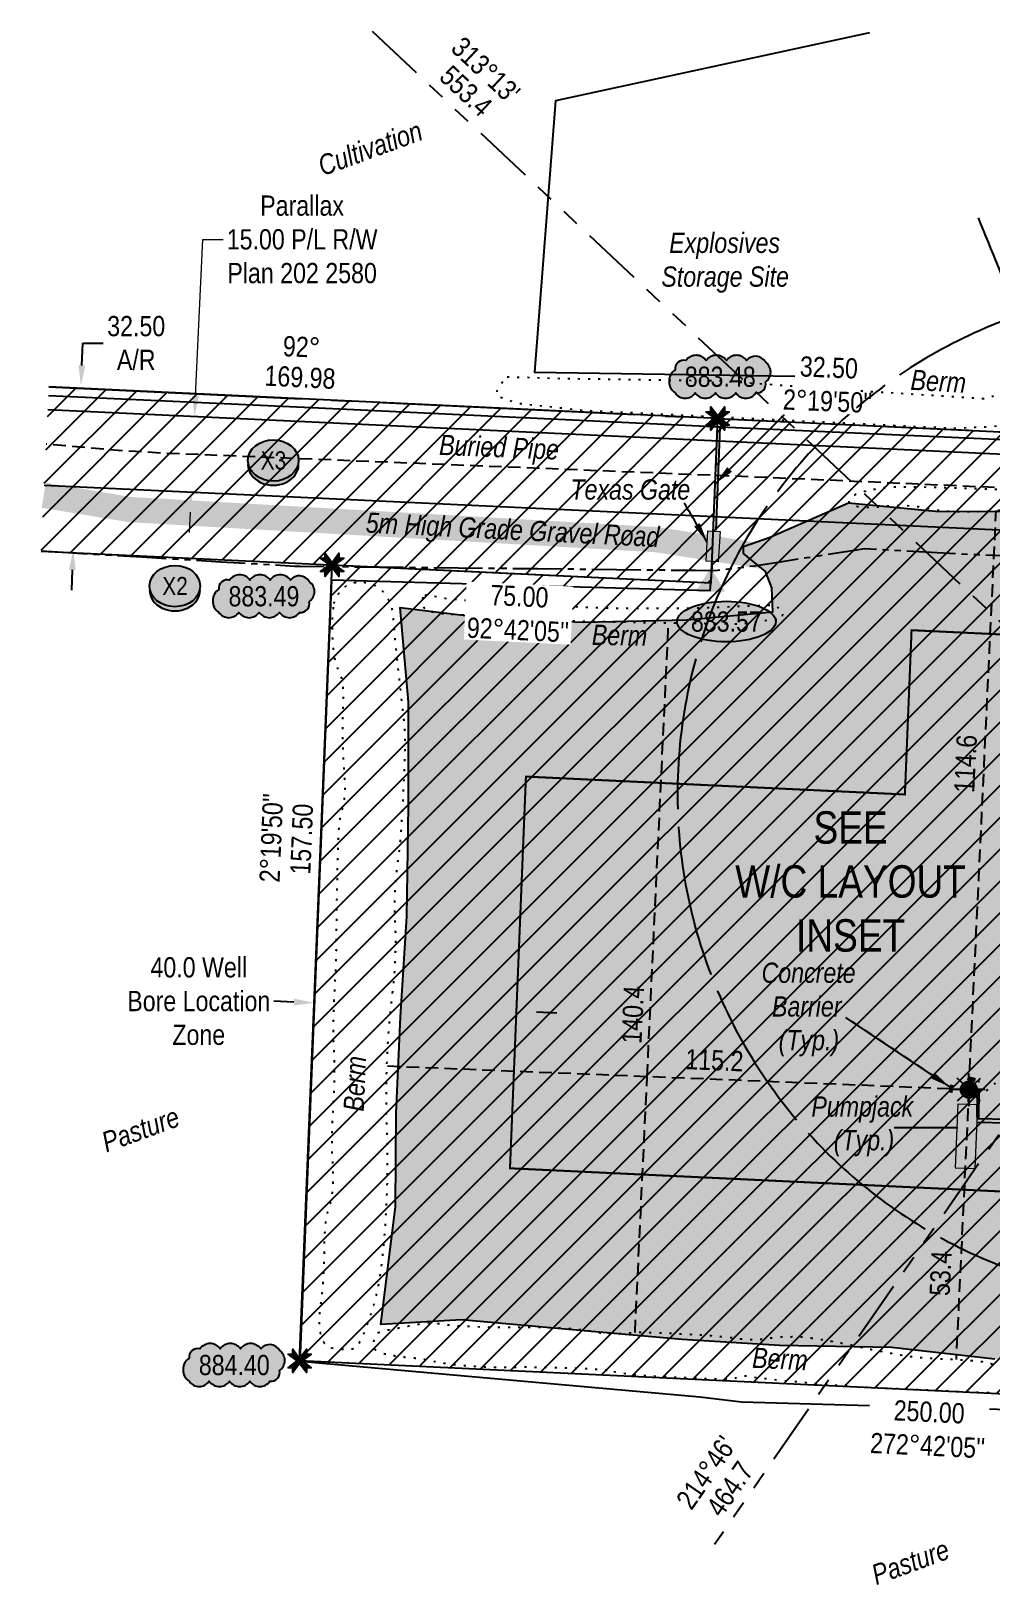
# Model space of a CAD drawing. Extents: x 300929 to 311962, y 5794822 to 5810027.
# Drawn here: x 303552 to 304027, y 5805241 to 5806009 of the extents above; entities that cross this region are included whole.
import ezdxf
from ezdxf.enums import TextEntityAlignment as Align

# ---------------------------------------------------------------- set-up
doc = ezdxf.new("R2010")
doc.units = 0
doc.header["$LTSCALE"] = 5
doc.header["$PDSIZE"] = 0.5
for name, pattern in [('foc-BUFFER', [16.75, 15, -1.75]), ('foc-DOT', [1, 0.2, -0.8]), ('foc-DRILLPATH', [14.75, 6, -1.75, 1.75, -1.75, 1.75, -1.75]), ('foc-QUARTERLINE', [33, 25, -3, 2, -3]), ('foc-TIELINE', [1.875, 1.25, -0.625]), ('foc-TOPO', [1, 0.2, -0.8]), ('POWERLINE5', [7.8, 2.4, -0.6, 0.6, -0.6, 0.6, -0.6, 2.4]), ('UG_PIPE', [1.875, 1.25, -0.625])]:
    doc.linetypes.add(name, pattern=pattern)
doc.layers.get('Defpoints').update_dxf_attribs({"color": 9})
for name, color, linetype in [('AS-DRILL', 8, 'foc-DOT'), ('AS-FENCE', 48, 'foc-FENCE'), ('AS-PIPE-UG', 44, 'UG_PIPE'), ('AS-PIPE-UG-T', 44, 'Continuous'), ('AS-POWER-EXISTING', 72, 'POWERLINE5'), ('AS-ROADS', 254, 'Continuous'), ('AUX-BUFFER', 7, 'foc-BUFFER'), ('C-RW', 13, 'Continuous'), ('C-WS-S', 8, 'Continuous'), ('DETAIL-T', 7, 'Continuous'), ('L-BD', 7, 'Continuous'), ('L-BD1', 253, 'Continuous'), ('L-MON', 1, 'Continuous'), ('L-QSEC', 8, 'foc-QUARTERLINE'), ('L-TIE', 7, 'foc-TIELINE'), ('L-TIE-T', 7, 'Continuous'), ('P-BUFFER-PURPLE', 187, 'foc-TIELINE'), ('P-BUFFER-PURPLE-T', 187, 'Continuous'), ('P-CROSSINGS', 250, 'Continuous'), ('P-ELEVATION', 7, 'Continuous'), ('P-PDRILLPATH', 12, 'foc-DRILLPATH'), ('P-PROPOSED', 10, 'Continuous'), ('P-PROPOSED-EXISTING-H', 59, 'Continuous'), ('P-TXT', 4, 'Continuous'), ('T-GENERAL', 48, 'foc-TOPO'), ('well', 7, 'Continuous')]:
    doc.layers.add(name, color=color, linetype=linetype)
for name, color, linetype, lineweight in [('AS-GENERAL', 48, 'Continuous', 18), ('C-RW-T', 13, 'Continuous', 9), ('T-TEXT', 48, 'Continuous', 18)]:
    doc.layers.add(name, color=color, linetype=linetype, lineweight=lineweight)
doc.layers.add('AS-PIPE-AG', color=7, linetype='Continuous', true_color=0x7d00fa)
doc.styles.add('80', font='ARIALN.TTF', dxfattribs={"height": 10})
doc.styles.add('80CG', font='ARIALN.TTF', dxfattribs={"height": 10})
doc.styles.add('80L', font='ARIALN.TTF', dxfattribs={"height": 10})
doc.styles.add('80LS', font='ARIALNI.TTF', dxfattribs={"height": 10})
doc.styles.add('Crossing', font='ARIALN.TTF', dxfattribs={"height": 10})
doc.styles.add('foc-LtypeFont', font='ARIALN.TTF', dxfattribs={"height": 7.35})
doc.linetypes.add('foc-FENCE', pattern='A,10,-1,["X",foc-LtypeFont,S=0.2,R=0,X=-0.625,Y=-0.75],-1.24', length=12.24)
doc.dimstyles.new('CG2011', dxfattribs={"dimscale": 5, "dimtxt": 9, "dimasz": 2, "dimexe": 0.2, "dimexo": 0.0625, "dimgap": 0.5, "dimtad": 0, "dimtih": 1, "dimtoh": 1, "dimzin": 0, "dimdsep": 46, "dimtxsty": '80CG', "dimcen": 0.1, "dimse1": 1, "dimse2": 1, "dimclrd": 256, "dimclrt": 256, "dimaunit": 1, "dimadec": 4, "dimazin": 0, "dimtfac": 0.06, "dimtofl": 0, "dimtmove": 0, "dimatfit": 1, "dimfxl": 0.2, "dimtolj": 1, "dimtzin": 0, "dimlwd": -1, "dimarcsym": 0})
doc.dimstyles.new('Compass 5 000', dxfattribs={"dimscale": 5, "dimtxt": 9, "dimasz": 2, "dimexe": 0.2, "dimexo": 0.0625, "dimgap": 0.5, "dimtad": 0, "dimtih": 1, "dimtoh": 1, "dimzin": 0, "dimdsep": 46, "dimtxsty": '80CG', "dimcen": 0.1, "dimse1": 1, "dimse2": 1, "dimclrd": 256, "dimclrt": 256, "dimaunit": 1, "dimadec": 4, "dimazin": 0, "dimtfac": 0.06, "dimtofl": 0, "dimtmove": 0, "dimatfit": 1, "dimfxl": 0.2, "dimtolj": 1, "dimtzin": 0, "dimlwd": -1, "dimarcsym": 0})

# ---------------------------------------------------------------- blocks, each defined once
blk = doc.blocks.new('*D57')
at = {"layer": 'C-RW-T', "transparency": 16777216}
for p, q in [((303633.6, 5805828.18), (303637.22, 5805905.53)), ((303637.22, 5805905.53), (303647.22, 5805905.53)), ((303630.91, 5805770.74), (303630.44, 5805760.75))]:
    blk.add_line(p, q, dxfattribs=at)
for points in [[(303631.93, 5805828.26), (303635.26, 5805828.1), (303633.13, 5805818.19)], [(303629.24, 5805770.82), (303632.57, 5805770.66), (303631.37, 5805780.73)]]:
    blk.add_solid(points, dxfattribs=at)
at = {"layer": 'Defpoints', "color": 0, "transparency": 16777216}
for p in [(303633.13, 5805818.19), (303785.92, 5805811.03), (303784.17, 5805773.58)]:
    blk.add_point(p, dxfattribs=at)
at = {"layer": 'C-RW-T', "transparency": 16777216, "insert": (303686.3, 5805905.53), "char_height": 10, "attachment_point": 5, "style": '80CG'}
blk.add_mtext('\\A1;Parallax\\P15.00 P/L R/W\\PPlan 202 2580', dxfattribs=at)
blk = doc.blocks.new('*D64')
at = {"layer": 'Defpoints', "color": 0, "transparency": 16777216}
for p in [(303590.09, 5805832.69), (303573.2, 5805752.22), (303586.28, 5805751.6)]:
    blk.add_point(p, dxfattribs=at)
at = {"layer": 'P-TXT', "transparency": 16777216}
for p, q in [((303577.47, 5805843.3), (303577.99, 5805854.31)), ((303577.99, 5805854.31), (303587.99, 5805854.31)), ((303572.73, 5805742.23), (303572.26, 5805732.24))]:
    blk.add_line(p, q, dxfattribs=at)
for points in [[(303575.81, 5805843.38), (303579.14, 5805843.22), (303577.01, 5805833.31)], [(303571.07, 5805742.31), (303574.4, 5805742.15), (303573.2, 5805752.22)]]:
    blk.add_solid(points, dxfattribs=at)
at = {"layer": 'P-TXT', "transparency": 16777216, "insert": (303604.31, 5805854.31), "char_height": 10, "attachment_point": 5, "style": '80CG'}
blk.add_mtext('\\A1;32.50\\PA/R', dxfattribs=at)
blk = doc.blocks.new('GAS')
h = blk.add_hatch(color=255)
h.dxf.hatch_style = 1
edge = h.paths.add_edge_path()
edge.add_arc((0, 0), 0.9, 0, 360)
for p, q in [((0, 0.81), (0, 1.62)), ((-0.81, 0), (-1.62, 0)), ((-0.57, 0.57), (-1.14, 1.14)), ((0.57, 0.57), (1.14, 1.14)), ((1.62, 0), (0.81, 0)), ((-0.57, -0.57), (-1.14, -1.14)), ((0, -0.81), (0, -1.62)), ((1.14, -1.14), (0.57, -0.57))]:
    blk.add_line(p, q)
blk.add_circle((0, 0), 0.8)
blk = doc.blocks.new('TEMP')
h = blk.add_hatch(color=255)
h.dxf.hatch_style = 1
h.paths.add_polyline_path([(0, 0.25), (-0.67, 1.15), (-0.67, 0.67), (-1.15, 0.67), (-0.25, 0), (-1.15, -0.67), (-0.67, -0.67), (-0.67, -1.15), (0, -0.25), (0.67, -1.15), (0.67, -0.67), (1.15, -0.67), (0.25, 0), (1.15, 0.67), (0.67, 0.67), (0.67, 1.15)])
h.paths.add_polyline_path([(0.57, 0.85), (0.57, 0.57), (0.85, 0.57), (0.08, 0), (0.85, -0.57), (0.57, -0.57), (0.57, -0.85), (0, -0.08), (-0.57, -0.85), (-0.57, -0.57), (-0.85, -0.57), (-0.08, 0), (-0.85, 0.57), (-0.57, 0.57), (-0.57, 0.85), (0, 0.08)], flags=16)
h = blk.add_hatch(color=1)
h.dxf.hatch_style = 1
h.paths.add_polyline_path([(0, 0.08), (-0.57, 0.85), (-0.57, 0.57), (-0.85, 0.57), (-0.08, 0), (-0.85, -0.57), (-0.57, -0.57), (-0.57, -0.85), (0, -0.08), (0.57, -0.85), (0.57, -0.57), (0.85, -0.57), (0.08, 0), (0.85, 0.57), (0.57, 0.57), (0.57, 0.85)])
at = {"color": 1}
for p, q in [((-0.08, 0), (0.08, 0)), ((0, 0.08), (0, -0.08))]:
    blk.add_line(p, q, dxfattribs=at)
at = {"color": 255, "flags": 128}
blk.add_lwpolyline([(-0.25, 0), (-1.15, 0.67), (-0.67, 0.67), (-0.67, 1.15), (0, 0.25), (0.67, 1.15), (0.67, 0.67), (1.15, 0.67), (0.25, 0), (1.15, -0.67), (0.67, -0.67), (0.67, -1.15), (0, -0.25), (-0.67, -1.15), (-0.67, -0.67), (-1.15, -0.67)], close=True, dxfattribs=at)
at = {"color": 1, "flags": 128}
blk.add_lwpolyline([(-0.08, 0), (-0.85, 0.57), (-0.57, 0.57), (-0.57, 0.85), (0, 0.08), (0.57, 0.85), (0.57, 0.57), (0.85, 0.57), (0.08, 0), (0.85, -0.57), (0.57, -0.57), (0.57, -0.85), (0, -0.08), (-0.57, -0.85), (-0.57, -0.57), (-0.85, -0.57)], close=True, dxfattribs=at)
blk = doc.blocks.new('wa')
at = {"layer": 'P-ELEVATION'}
h = blk.add_hatch(color=111, dxfattribs=at)
h.dxf.hatch_style = 1
edge = h.paths.add_edge_path()
edge.add_arc((-17.35, -4.5), 6.1, 215, 325)
edge.add_arc((-7.35, -4.5), 6.1, 215, 325)
edge.add_arc((2.65, -4.5), 6.1, 215, 325)
edge.add_arc((12.65, -4.5), 6.1, 215, 325)
edge.add_arc((18.14, -3.7), 4.32, 263.43363, 373.43363)
edge.add_arc((18.85, 2.3), 6.1, 305, 415)
edge.add_arc((17.45, 4.39), 5.69, 30.69553, 140.69553)
edge.add_arc((8.05, 4.5), 6.1, 35, 145)
edge.add_arc((-1.95, 4.5), 6.1, 35, 145)
edge.add_arc((-11.95, 4.5), 6.1, 35, 145)
edge.add_arc((-18.04, 3.81), 4.33, 75.42608, 185.42608)
edge.add_arc((-18.36, -2.3), 6.96, 125, 235)
at = {"color": 240, "flags": 128}
blk.add_lwpolyline([(-22.35, -8, 0.520567), (-12.35, -8, 0.520567), (-2.35, -8, 0.520567), (7.65, -8, 0.520567), (17.65, -8, 0.520567), (22.35, -2.7, 0.520567), (22.35, 7.3, 0.520567), (13.05, 8, 0.520567), (3.05, 8, 0.520567), (-6.95, 8, 0.520567), (-16.95, 8, 0.520567), (-22.35, 3.4, 0.520567)], format="xyb", close=True, dxfattribs=at)
at = {"layer": 'P-ELEVATION', "color": 240, "flags": 128}
blk.add_lwpolyline([(0, 0, 12.5, 0, 0), (-12.42, -6.43, 0, 0, 0)], format="xyseb", dxfattribs=at)
at = {"layer": 'P-ELEVATION', "color": 240, "style": '80'}
blk.add_attdef('ELEVATION', text='', height=10, dxfattribs=at).set_placement((0, 0), align=Align.MIDDLE_CENTER)
blk = doc.blocks.new('*D65')
at = {"layer": 'Defpoints', "color": 0, "transparency": 16777216}
for p in [(303692.95, 5805545.66), (303792.86, 5805541.56), (303792.15, 5805524.19)]:
    blk.add_point(p, dxfattribs=at)
at = {"layer": 'P-BUFFER-PURPLE-T', "transparency": 16777216}
for p, q in [((303682.24, 5805528.7), (303672.25, 5805529.11)), ((303802.14, 5805523.78), (303812.13, 5805523.37))]:
    blk.add_line(p, q, dxfattribs=at)
for points in [[(303682.31, 5805530.37), (303682.18, 5805527.04), (303692.24, 5805528.29)], [(303802.21, 5805525.45), (303802.07, 5805522.12), (303792.15, 5805524.19)]]:
    blk.add_solid(points, dxfattribs=at)
at = {"layer": 'P-BUFFER-PURPLE-T', "transparency": 16777216, "insert": (303635.23, 5805529.11), "char_height": 10, "attachment_point": 5, "style": '80CG'}
blk.add_mtext('\\A1;40.0 Well \\PBore Location\\PZone', dxfattribs=at)
blk = doc.blocks.new('we')
at = {"layer": 'P-ELEVATION'}
h = blk.add_hatch(color=111, dxfattribs=at)
h.dxf.hatch_style = 1
edge = h.paths.add_edge_path()
edge.add_ellipse((0, 0), major_axis=(-24.38, 0), ratio=0.410256, start_angle=0, end_angle=360)
at = {"layer": 'P-ELEVATION', "color": 7, "flags": 128}
blk.add_lwpolyline([(0, 0, 12.5, 0, 0), (-12.42, -6.43, 0, 0, 0)], format="xyseb", dxfattribs=at)
at = {"layer": 'P-ELEVATION', "color": 7}
blk.add_ellipse((0, 0), major_axis=(-24.38, 0), ratio=0.410256, dxfattribs=at)
at = {"layer": 'P-ELEVATION', "style": '80'}
blk.add_attdef('ELEVATION', text='', height=10, dxfattribs=at).set_placement((0, 0), align=Align.MIDDLE_CENTER)
blk = doc.blocks.new('STRIA')
blk.add_hatch(color=255).paths.add_polyline_path([(-0.04, 1.52), (-1.47, -0.87), (1.39, -0.87)])
blk = doc.blocks.new('STRIAA')
blk.add_blockref('STRIA', (0, 0))
blk = doc.blocks.new('STRIB')
at = {"color": 1}
blk.add_solid([(-1.12, -0.67), (-0.04, 1.13), (1.04, -0.67)], dxfattribs=at)
blk = doc.blocks.new('STRIBB')
blk.add_blockref('STRIB', (0, 0))
blk = doc.blocks.new('STRICC')
for name in ['STRIAA', 'STRIBB']:
    blk.add_blockref(name, (0, 0))
blk = doc.blocks.new('fdspike')
blk.add_blockref('STRICC', (0, 0))
blk = doc.blocks.new('xing2')
h = blk.add_hatch(color=50)
h.dxf.hatch_style = 1
edge = h.paths.add_edge_path()
edge.add_ellipse((0, 0), major_axis=(-12.5, 0), ratio=0.816297, start_angle=0, end_angle=360)
h = blk.add_hatch(color=250)
h.dxf.hatch_style = 1
edge = h.paths.add_edge_path()
edge.add_ellipse((0, -2.05), major_axis=(-12.5, 0), ratio=0.816297, start_angle=0, end_angle=180)
edge.add_line((12.5, -2.05), (12.5, 0))
edge.add_ellipse((0, 0), major_axis=(-12.5, 0), ratio=0.816297, start_angle=0, end_angle=180, ccw=False)
edge.add_line((-12.5, 0), (-12.5, -2.05))
at = {"color": 250}
blk.add_ellipse((0, 0), major_axis=(-12.5, 0), ratio=0.816297, dxfattribs=at)
blk.add_ellipse((0, -2.05), major_axis=(-12.5, 0), ratio=0.816297, start_param=0, end_param=3.141593, dxfattribs=at)
at = {"color": 250, "style": 'Crossing'}
blk.add_attdef('CROSSING', text='', height=9, dxfattribs=at).set_placement((0.09, 0.02), align=Align.MIDDLE_CENTER)
at = {"color": 250, "style": 'Crossing', "flags": 1}
for tag, p in [('OWNER', (0.09, -12.49)), ('DESCRIPTION', (0.09, -25.77)), ('LOCATION', (0.09, -39.3)), ('DWG_REF', (0.09, -52.84))]:
    blk.add_attdef(tag, text='', height=9, dxfattribs=at).set_placement(p, align=Align.MIDDLE_CENTER)

msp = doc.modelspace()

# ---------------------------------------------------------------- hatches: boundary and pattern name
at = {"layer": 'AS-GENERAL'}
h = msp.add_hatch(color=256, dxfattribs=at)
h.dxf.hatch_style = 1
h.paths.add_polyline_path([(303891.946, 5805746.171), (303885.901, 5805746.503), (303886.803, 5805761.613), (303892.871, 5805761.238)])
at = {"layer": 'AS-ROADS'}
h = msp.add_hatch(color=256, dxfattribs=at)
h.dxf.hatch_style = 1
h.paths.add_polyline_path([(303917.068, 5805758.193), (303956.298, 5805775.403), (303999.251, 5805771.246), (304049.676, 5805771.028), (304098.378, 5805768.861), (304146.388, 5805757.041), (304191.161, 5805748.846), (304227.893, 5805746.693), (304288.248, 5805743.686), (304288.911, 5805713.551), (304283.036, 5805663.133), (304283.143, 5805609.968), (304284.176, 5805564.993), (304289.661, 5805512.283), (304285.741, 5805463.908), (304280.868, 5805419.413), (304279.878, 5805367.821), (304275.893, 5805350.171), (304234.083, 5805343.343), (304186.243, 5805346.381), (304140.708, 5805348.873), (304085.943, 5805350.723), (304028.601, 5805352.151), (303977.496, 5805358.036), (303922.293, 5805358.898), (303874.173, 5805361.896), (303816.378, 5805367.041), (303765.138, 5805371.586), (303725.253, 5805369.388), (303732.511, 5805427.701), (303732.756, 5805473.748), (303734.883, 5805521.446), (303738.038, 5805570.886), (303738.796, 5805625.651), (303738.943, 5805676.831), (303734.778, 5805723.613), (303779.398, 5805718.281), (303825.173, 5805716.448), (303876.448, 5805717.646), (303918.843, 5805721.588), (303918.469, 5805733.417), (303915.23, 5805741.375), (303904.433, 5805750.278), (303904.433, 5805753.785)])
at = {"layer": 'P-PROPOSED-EXISTING-H'}
h = msp.add_hatch(dxfattribs=at)
h.set_pattern_fill('ANSI31', color=256, scale=3.499752)
h.set_pattern_definition([(45, (1987.342, 927.417), (-7.857167858, 7.857167858), [])])
h.paths.add_polyline_path([(303561.126, 5805832.667), (303557.297, 5805751.514), (303888.37, 5805735.894), (303891.674, 5805817.071)])
h = msp.add_hatch(dxfattribs=at)
h.set_pattern_fill('ANSI31', color=256, scale=3.499752)
h.set_pattern_definition([(45, (3903.029, 1121.398), (-7.857167858, 7.857167858), [])])
h.paths.add_polyline_path([(303701.092, 5805744.73), (303888.37, 5805735.894), (303891.674, 5805817.071), (304328.657, 5805796.453), (304309.342, 5805321.879), (303685.081, 5805351.334)])

# ---------------------------------------------------------------- linework, layer by layer
at = {"layer": 'AS-DRILL', "flags": 128}
msp.add_lwpolyline([(304015.788, 5805485.398), (304015.872, 5805485.62), (304015.912, 5805485.994), (304015.817, 5805486.122), (304015.648, 5805486.279), (304015.424, 5805486.313), (304015.262, 5805486.019), (304015.069, 5805485.551), (304014.924, 5805485.057), (304014.852, 5805484.509), (304014.732, 5805483.989), (304014.488, 5805483.523), (304014.294, 5805483.055), (304014.408, 5805482.751), (304014.854, 5805483.283), (304015.595, 5805484.305), (304016.325, 5805485.052), (304016.795, 5805485.558), (304017.137, 5805485.97), (304017.354, 5805486.412), (304017.572, 5805486.854), (304018.039, 5805487.261), (304018.551, 5805487.565), (304018.934, 5805487.751), (304019.168, 5805487.992), (304019.458, 5805488.355), (304019.746, 5805488.694), (304019.963, 5805489.111), (304020.132, 5805489.58), (304020.278, 5805490.124), (304020.409, 5805490.269), (304020.591, 5805489.812), (304020.714, 5805489.132), (304020.654, 5805488.233), (304020.594, 5805487.36), (304020.588, 5805486.559), (304020.507, 5805485.787), (304020.498, 5805484.912), (304020.771, 5805484.225), (304021.684, 5805483.914), (304023.114, 5805484.008), (304024.443, 5805484.706), (304024.727, 5805484.945), (304026.593, 5805486.572), (304028.721, 5805488.515), (304030.988, 5805490.802), (304033.097, 5805492.87), (304033.823, 5805493.517), (304037.274, 5805496.633), (304041.179, 5805499.856), (304046.209, 5805503.686), (304052.539, 5805508.114), (304059.784, 5805512.907), (304068.314, 5805518.575), (304077.209, 5805524.603), (304085.917, 5805530.964), (304095.097, 5805538.507), (304105.256, 5805547.388), (304116.615, 5805557.522), (304126.87, 5805566.925), (304128.948, 5805568.869), (304141.927, 5805580.741), (304154.473, 5805591.779), (304166.744, 5805602.203), (304179.182, 5805612.419), (304191.231, 5805622.276), (304203.562, 5805632.322), (304216.48, 5805642.645), (304229.377, 5805652.443), (304242.533, 5805662.456), (304255.494, 5805673.253), (304268.526, 5805684.572), (304275.617, 5805690.724)], dxfattribs=at)
at = {"layer": 'AS-FENCE', "flags": 128}
for points in [[(303966.755, 5806007.722), (303811.504, 5805974.061), (303801.112, 5805839.949), (303929.784, 5805837.959)], [(303560.927, 5805828.443), (303690.886, 5805822.446), (303893.046, 5805813.001), (304324.001, 5805793.628)], [(303892.731, 5805812.811), (303890.683, 5805761.811)], [(304305.82, 5805319.356), (303903.491, 5805330.948), (303882.813, 5805333.438), (303685.411, 5805351.063), (303700.938, 5805737.266), (303887.958, 5805732.121), (303889.113, 5805745.476)]]:
    msp.add_lwpolyline(points, dxfattribs=at)
at = {"layer": 'AS-GENERAL', "flags": 128}
msp.add_lwpolyline([(303891.946, 5805746.171), (303885.901, 5805746.503), (303886.803, 5805761.613), (303892.871, 5805761.238)], close=True, dxfattribs=at)
at = {"layer": 'AS-GENERAL', "const_width": 2, "flags": 128}
for points in [[(304015.15, 5805491.174), (304019.022, 5805490.141)], [(304006.685, 5805483.892), (304007.526, 5805487.761)]]:
    msp.add_lwpolyline(points, dxfattribs=at)
at = {"layer": 'AS-GENERAL'}
msp.add_lwpolyline([(304010.367, 5805478.213), (304009.07, 5805446.729), (304018.884, 5805446.361), (304020.181, 5805477.845)], close=True, dxfattribs=at)
at = {"layer": 'AS-PIPE-AG', "flags": 128}
for points in [[(304016.153, 5805484.707), (304019.992, 5805484.661)], [(304016.519, 5805485.164), (304020.723, 5805485.118), (304020.54, 5805471.189)], [(304019.946, 5805471.92), (304019.992, 5805484.661)], [(304019.832, 5805469.357), (304034.904, 5805468.932)], [(304034.972, 5805470.567), (304019.899, 5805471)]]:
    msp.add_lwpolyline(points, dxfattribs=at)
at = {"layer": 'AS-PIPE-UG', "flags": 128}
msp.add_lwpolyline([(304215.561, 5805771.226), (304196.673, 5805772.621), (304167.243, 5805774.728), (304115.906, 5805778.423), (304058.853, 5805781.616), (303959.156, 5805786.001), (303894.218, 5805788.748), (303618.511, 5805799.871), (303598.101, 5805801.038), (303559.789, 5805804.333)], dxfattribs=at)
at = {"layer": 'AS-POWER-EXISTING', "flags": 128}
msp.add_lwpolyline([(304270.446, 5805737.401), (304227.348, 5805740.311), (304168.686, 5805741.956), (304088.226, 5805746.883), (304020.973, 5805749.616), (303964.068, 5805752.603), (303909.786, 5805744.118), (303890.448, 5805741.798), (303682.588, 5805743.961), (303557.295, 5805751.468)], dxfattribs=at)
at = {"layer": 'AS-ROADS', "const_width": 12.499, "flags": 128}
msp.add_lwpolyline([(303558.6, 5805779.125), (303601.198, 5805772.058), (303861.431, 5805757.191), (303932.993, 5805745.951)], dxfattribs=at)
at = {"layer": 'AS-ROADS', "flags": 128}
msp.add_lwpolyline([(304028.601, 5805352.151), (303977.496, 5805358.036), (303922.293, 5805358.898), (303874.173, 5805361.896), (303816.378, 5805367.041), (303765.138, 5805371.586), (303725.253, 5805369.388), (303732.511, 5805427.701), (303732.756, 5805473.748), (303734.883, 5805521.446), (303738.038, 5805570.886), (303738.796, 5805625.651), (303738.943, 5805676.831), (303734.778, 5805723.613), (303779.398, 5805718.281), (303825.173, 5805716.448), (303876.448, 5805717.646), (303918.843, 5805721.588), (303918.469, 5805733.417), (303915.23, 5805741.375), (303904.433, 5805750.278), (303904.433, 5805753.785), (303917.068, 5805758.193), (303956.298, 5805775.403), (303999.251, 5805771.246), (304049.676, 5805771.028)], dxfattribs=at)
at = {"layer": 'AUX-BUFFER', "color": 251, "linetype": 'foc-BUFFER', "flags": 128}
msp.add_lwpolyline([(304159.97, 5805379.557, 1), (304183.537, 5805878.966), (304133.595, 5805881.323, 1), (304110.028, 5805381.914)], format="xyb", close=True, dxfattribs=at)
at = {"layer": 'C-RW'}
for points in [[(303560.603, 5805821.587), (304290.759, 5805787.39), (304298.653, 5805981.461)], [(303558.836, 5805784.131), (304326.692, 5805748.168), (304336.091, 5805979.238)]]:
    msp.add_lwpolyline(points, dxfattribs=at)
at = {"layer": 'L-QSEC', "flags": 128}
msp.add_lwpolyline([(303561.126, 5805832.667), (304507.347, 5805788.015)], dxfattribs=at)
at = {"layer": 'L-TIE', "flags": 128}
for points in [[(304015.788, 5805485.398), (304029.294, 5805771.599)], [(303856.803, 5805491.79), (303867.385, 5805716.082)], [(304015.788, 5805485.398), (303728.018, 5805496.968)], [(303850.841, 5805365.422), (303856.803, 5805491.79)], [(304015.788, 5805485.398), (304009.495, 5805352.018)]]:
    msp.add_lwpolyline(points, dxfattribs=at)
at = {"layer": 'P-BUFFER-PURPLE', "const_width": 1}
msp.add_lwpolyline([(303796.909, 5805640.105), (303984.188, 5805631.269), (303987.491, 5805712.446), (304224.707, 5805701.253), (304213.525, 5805426.504), (303789.031, 5805446.533)], close=True, dxfattribs=at)
at = {"layer": 'P-PDRILLPATH'}
for points in [[(303720.853, 5806008.513), (304121.812, 5805631.618)], [(304146.783, 5805630.44), (303890.171, 5805260.692)]]:
    msp.add_lwpolyline(points, dxfattribs=at)
at = {"layer": 'P-PROPOSED', "flags": 128}
msp.add_lwpolyline([(303557.297, 5805751.514), (303888.37, 5805735.894), (303891.674, 5805817.071), (303561.126, 5805832.667)], dxfattribs=at)
msp.add_lwpolyline([(303701.092, 5805744.73), (303888.37, 5805735.894), (303891.674, 5805817.071), (304328.657, 5805796.453), (304309.342, 5805321.879), (303685.081, 5805351.334)], close=True, dxfattribs=at)
at = {"layer": 'T-GENERAL', "flags": 128}
for points in [[(303787.605, 5805837.724), (303813.799, 5805836.891), (303892.658, 5805835.704), (303962.137, 5805830.788), (304024.023, 5805826.911), (304034.305, 5805830.485), (304045.035, 5805832.868), (304051.442, 5805837.484), (304057.254, 5805840.463), (304060.831, 5805838.527), (304062.172, 5805832.57), (304059.638, 5805824.379), (304046.972, 5805815.443), (304027.153, 5805812.912), (304007.946, 5805812.124), (303923.687, 5805816.174), (303825.6, 5805820.955), (303793.528, 5805824.376), (303782.649, 5805827.95), (303782.649, 5805830.779), (303784.587, 5805834.205)], [(303745.888, 5805728.823), (303745.782, 5805726.394), (303745.994, 5805724.176), (303748.213, 5805721.746), (303755.507, 5805720.69), (303804.991, 5805717.518), (303826.342, 5805716.884), (303869.616, 5805716.038), (303903.334, 5805715.616), (303914.115, 5805717.2), (303923.417, 5805717.94), (303924.157, 5805721.637), (303921.303, 5805723.749), (303919.718, 5805724.806), (303877.099, 5805723.109), (303842.429, 5805723.109), (303786.391, 5805725.326), (303757.043, 5805728.062), (303751.664, 5805729.185), (303749.041, 5805729.809), (303747.334, 5805729.767)]]:
    msp.add_lwpolyline(points, close=True, dxfattribs=at)
for points in [[(304220.84, 5805751.772, 0.2514433), (304219.342, 5805753.459, 0.0313385), (304203.008, 5805758.328, 0.0005723), (304185.286, 5805762.4, -0.001284), (304177.389, 5805764.227, -0.0002317), (304161.461, 5805767.961, 0.0002611), (304147.321, 5805771.276, 0.0031443), (304134.408, 5805774.211, 0.006344), (304127.981, 5805775.543, 0.0291343), (304123.343, 5805776.166, 0.0156941), (304114.67, 5805776.548, 0.0172878), (304109.183, 5805776.426, -0.0276728), (304105.753, 5805776.422, -0.0054317), (304100.661, 5805776.753, -0.001873), (304085.911, 5805777.928, -0.0026536), (304071.676, 5805779.192, 0.0026863), (304057.614, 5805780.44, 0.0097121), (304042.903, 5805781.378, 0.0036579), (304003.793, 5805782.824, 0.0084385), (303980.896, 5805783.116, 0.0253389), (303973.277, 5805782.698, 0.0199502), (303970.605, 5805782.307, 0.0098253), (303965.24, 5805781.192, 0.0258557), (303962.197, 5805780.33, 0.0265429), (303959.337, 5805779.184, 0.1418049), (303956.762, 5805776.944, 0.3159365), (303956.826, 5805775.294, 0.1540118), (303958.385, 5805774.194, 0.0653295), (303962.728, 5805773.411, 0.006521), (303966.648, 5805773.275, 0.0137755), (303968.505, 5805773.286, 0.0217662), (303972.385, 5805773.585, -0.0163474), (303977.547, 5805774.039, -0.0633789), (303995.066, 5805772.783, 0.0551422), (304015.157, 5805771.011, 0.009522), (304029.058, 5805771.585, -0.0097319), (304042.66, 5805772.141, -0.0053433), (304059.959, 5805772.326, -0.0072702), (304072.674, 5805772.141, -0.0408495), (304088.983, 5805770.327, 0.0317911), (304109.88, 5805767.62, 0.0306181), (304118.789, 5805767.584, -0.0471906), (304124.573, 5805767.369, -0.0388486), (304128.46, 5805766.544, -0.0128315), (304139.894, 5805762.851, -0.0464428), (304151.809, 5805757.374, 0.0637234), (304160.642, 5805753.676, 0.0357186), (304170.306, 5805751.739, 0.0231823), (304185.432, 5805750.526, 0.0135404), (304197.816, 5805750.445, -0.0207372), (304205.902, 5805750.275, -0.0149153), (304210.494, 5805749.851, 0.0141866), (304215.321, 5805749.397, 0.0307862), (304217.79, 5805749.388, 0.0444107), (304219.486, 5805749.638, 0.194935), (304220.618, 5805750.446, 0.202334)], [(303702.109, 5805725.568, -0.0667419), (303703.051, 5805728.313, -0.0503223), (303705.106, 5805731.557, -0.0605845), (303707.334, 5805733.783, -0.0666824), (303709.805, 5805735.232, -0.0547372), (303712.62, 5805736.067, -0.0565563), (303715.457, 5805736.253, -0.0375107), (303718.477, 5805735.882, -0.0451313), (303720.905, 5805735.164, -0.036728), (303723.139, 5805734.082, -0.0452655), (303724.786, 5805732.919, -0.0498071), (303726.63, 5805731.001, -0.0386746), (303728.532, 5805728.154, -0.0274692), (303730.228, 5805724.703, -0.0674694), (303730.643, 5805723.186, -0.0107103), (303731.414, 5805716.262, 0.003867), (303733.287, 5805697.059, 0.0025259), (303736.24, 5805670.325, -0.0088241), (303736.989, 5805662.662, -0.024047), (303737.125, 5805658.363, -0.0060985), (303736.64, 5805641.422, -0.0029543), (303736.05, 5805628.795, -0.0026947), (303735.247, 5805614.96, -0.0183863), (303733.699, 5805599.559, 0.018035), (303732.11, 5805583.858, 0.0315977), (303732.086, 5805569.376, -0.0253102), (303732.284, 5805551.303, -0.0201133), (303730.712, 5805531.664, 0.0155649), (303728.45, 5805506.311, 0.0239427), (303728.068, 5805468.117, -0.0222275), (303727.799, 5805426.977, -0.0128059), (303726.032, 5805403.961, -0.0190156), (303723.859, 5805388.565, -0.0284471), (303721.501, 5805378.723, -0.0208752), (303716.984, 5805365.698, -0.0363461), (303713.554, 5805358.563, -0.1755564), (303712.266, 5805357.473, -0.0688683), (303710.66, 5805357.119, -0.02906), (303706.779, 5805357.034, -0.0125623), (303703.395, 5805357.243, -0.0253696), (303701.731, 5805357.473, -0.0744473), (303699.377, 5805358.297, -0.0915524), (303697.781, 5805359.557, -0.052415), (303697.033, 5805360.614, -0.036447), (303696.244, 5805362.299, -0.0453574), (303695.16, 5805366.151, -0.0472849), (303694.818, 5805369.975, -0.0347219), (303695.431, 5805378.17, 0.0212364), (303696.793, 5805391.525, 0.0122489), (303697.306, 5805406.324, -0.0165163), (303697.781, 5805417.297, -0.0574711), (303699.772, 5805427.592, 0.0623372), (303701.516, 5805437.106, 0.0310076), (303701.452, 5805449.599, -0.0250262), (303701.187, 5805465.071, -0.0073407), (303701.888, 5805479.776, 0.0109887), (303702.284, 5805489.603, 0.0169449), (303702.038, 5805505.444, -0.0181917), (303701.845, 5805520.201, -0.0096602), (303702.546, 5805536.617, 0.0104853), (303703.166, 5805551.743, 0.0027149), (303703.362, 5805565.137, -0.001958), (303703.605, 5805583.709, -0.0031881), (303703.943, 5805598.179, -0.0030682), (303704.483, 5805613.21, -0.0568803), (303706.197, 5805624.134, 0.06461), (303707.559, 5805633.783, 0.0233784), (303707.286, 5805641.461, -0.0124764), (303706.462, 5805655.826, -0.0207364), (303706.625, 5805673.726, 0.0324101), (303706.461, 5805685.185, 0.0927284), (303704.605, 5805692.055, -0.0783405), (303702.182, 5805700.1, -0.0240463), (303701.312, 5805709.945, -0.0254246), (303701.414, 5805719.292, -0.0121832), (303701.762, 5805723.325, -0.0217312)], [(303837.078, 5805346.625, 0.0231011), (303836.517, 5805346.73, 0.0205898), (303833.26, 5805347.05, 0.0058828), (303821.821, 5805347.565, 0.0007418), (303809.737, 5805347.949, 0.0014226), (303803.434, 5805348.122, 0.0103078), (303792.138, 5805348.167, -0.0093382), (303779.669, 5805348.192, -0.0150713), (303768.056, 5805348.783, -0.0161717), (303757.288, 5805350.009, -0.0165041), (303751.062, 5805351.133, 0.0159279), (303744.612, 5805352.306, 0.0176533), (303739.531, 5805352.88, -0.013999), (303733.12, 5805353.558, -0.0283256), (303727.225, 5805354.692, -0.0496279), (303723.996, 5805355.855, -0.0522475), (303722.713, 5805356.641, -0.068729), (303721.907, 5805357.456, -0.0674254), (303721.375, 5805358.412, -0.1141584), (303721.28, 5805359.057, -0.0457096), (303721.385, 5805359.657, -0.0134568), (303721.977, 5805361.633, -0.0211432), (303722.971, 5805364.272, -0.0803451), (303723.369, 5805364.904, -0.1145223), (303724.23, 5805365.517, -0.0488854), (303726.573, 5805366.226, -0.0009136), (303730.35, 5805366.97, -0.000473), (303737.647, 5805368.384, -0.0005403), (303745.27, 5805369.846, -0.0023847), (303746.999, 5805370.167, -0.0866631), (303751.512, 5805370.194, 0.0278793), (303765.36, 5805368.648, 0.0168325), (303795.819, 5805367.984, -0.0213678), (303819.81, 5805367.243, -0.0305054), (303831.091, 5805365.716, 0.0418598), (303839.341, 5805364.789, 0.0348986), (303846.822, 5805365.099, -0.031852), (303855.013, 5805365.49, -0.00828), (303867.757, 5805365.074, -0.0051295), (303888.301, 5805363.852, -0.0161163), (303901.458, 5805362.506, 0.0293671), (303908.699, 5805361.959, 0.0411679), (303915.798, 5805362.425, -0.0302801), (303925.426, 5805363.268, -0.0037202), (303930.144, 5805363.359, -0.0125283), (303931.545, 5805363.34, -0.021337), (303935.905, 5805362.987, -0.0116096), (303943.857, 5805361.811, -0.0022798), (303949.846, 5805360.755, -0.0033526), (303953.91, 5805359.991, -0.0077628), (303959.4, 5805358.832, 0.0050533), (303967.824, 5805357.006, 0.0119917), (303985.356, 5805353.827, 0.0232788), (303994.483, 5805352.83, 0.0042064), (304000.214, 5805352.521, -0.0034207), (304007.261, 5805352.152, -0.0014079), (304014.028, 5805351.732, -0.0016913), (304019.659, 5805351.348, -0.0531846), (304025.638, 5805350.273, 0.0724854), (304030.062, 5805349.653, 0.0082786), (304032.167, 5805349.699, -0.0065898), (304034.811, 5805349.766, -0.0030267), (304037.115, 5805349.78, -0.003708), (304038.995, 5805349.766, -0.0791469), (304042.65, 5805349.128, 0.0435116), (304049.172, 5805347.506, 0.017219), (304054.851, 5805346.807, 0.0491336), (304056.861, 5805346.828, 0.0693321), (304059.154, 5805347.405, -0.071395), (304061.384, 5805347.958, -0.0015528), (304063.97, 5805348.21, -0.0011798), (304067.377, 5805348.523, -0.0015462), (304072.632, 5805348.977, -0.0474667), (304072.804, 5805348.975, -0.0074231), (304073.013, 5805348.949, -0.0002777), (304078.571, 5805348.184, -0.0005728), (304081.761, 5805347.739, 0.0020768), (304082.642, 5805347.619, 0.0457867), (304083.598, 5805347.58, -0.017963), (304086.034, 5805347.619, -0.0047319), (304089.258, 5805347.523, -0.0059958), (304091.801, 5805347.393, -0.012915), (304094.262, 5805347.173, -0.0034063), (304103.561, 5805346.037, -0.0185069), (304109.876, 5805344.982, 0.0313203), (304113.624, 5805344.454, 0.0364846), (304121.218, 5805344.422, -0.01705), (304137.44, 5805344.983, -0.0001169), (304144.476, 5805344.985, -0.0011097), (304145.217, 5805344.983, -0.0047795), (304152.722, 5805344.878, 0.0078235), (304157.307, 5805344.842, 0.0009711), (304159.645, 5805344.864, 0.0002312), (304169.467, 5805344.983, 0.0005153), (304174.349, 5805345.049, -0.0002438), (304184.667, 5805345.195, -0.0069764), (304196.054, 5805345.191, -0.0206022), (304199.906, 5805344.977, -0.0554677), (304203.444, 5805344.233, 0.0424373), (304208.036, 5805343.14, 0.0012539), (304211.776, 5805342.59, 0.0028753), (304213.409, 5805342.363, 0.0025338), (304218.982, 5805341.651, 0.0023758), (304224.933, 5805340.95, 0.0057109), (304236.206, 5805339.807, 0.0070453), (304245.365, 5805339.113, 0.0005425), (304252.84, 5805338.661, -0.0002488), (304269.656, 5805337.64, -0.0006454), (304272.193, 5805337.48, -0.0206307), (304274.612, 5805337.223, -0.0149293), (304277.92, 5805336.632, -0.0060627), (304278.557, 5805336.49, -0.0012967), (304281.525, 5805335.784, -0.0122035), (304285.11, 5805334.828, -0.0798098), (304285.626, 5805334.583, -0.1497768), (304286.402, 5805333.603, 0.0546887), (304287.959, 5805330.626, 0.0083047), (304288.631, 5805329.66, -0.0217592), (304288.878, 5805329.284, -0.0614974), (304289.087, 5805328.81, -0.0329979), (304289.302, 5805327.871, -0.0399467), (304289.343, 5805327.364, -0.0264543), (304289.302, 5805326.599, -0.0837603), (304289.04, 5805325.661, -0.2108184), (304288.737, 5805325.398, -0.0490156), (304288.278, 5805325.304, -0.0077794), (304285.343, 5805325.045, -0.0031441), (304277.19, 5805324.503, -0.020559), (304275.94, 5805324.479, -0.0170564), (304270.447, 5805324.789, 0.0097546), (304260.854, 5805325.47, 0.000086), (304254.311, 5805325.806, -0.0000772), (304247.068, 5805326.177, -0.0008444), (304242.14, 5805326.438, 0.0009446), (304237.735, 5805326.671, 0.1049468), (304233.86, 5805326.053, -0.0854849), (304229.151, 5805325.115, -0.0154697), (304224.666, 5805325.136, -0.0127965), (304219.254, 5805325.468, -0.0159836), (304210.067, 5805326.565, 0.0168811), (304201.367, 5805327.588, 0.0091721), (304185.485, 5805328.62), (304170.961, 5805329.672), (304125.867, 5805331.624), (304077.124, 5805333.487), (304015.56, 5805335.903), (303959.213, 5805338.502), (303921.461, 5805341.752), (303907.056, 5805343.49, 0.0431209), (303905.603, 5805343.78, 0.0685497), (303904.669, 5805343.755, 0.014237), (303903.905, 5805343.607, 0.0049107), (303901.708, 5805343.092, 0.0140105), (303898.997, 5805342.349), (303886.964, 5805342.432), (303864.122, 5805343.492), (303848.133, 5805344.552)]]:
    msp.add_lwpolyline(points, format="xyb", close=True, dxfattribs=at)
at = {"layer": 'well'}
msp.add_point((304015.271, 5805488.461), dxfattribs=at)

# ---------------------------------------------------------------- block references
at = {"layer": 'C-WS-S', "xscale": 4.999646050000025, "yscale": 4.999646050000025, "zscale": 4.999646050000025}
msp.add_blockref('GAS', (304015.788, 5805485.398), dxfattribs=at)
at = {"layer": 'L-MON'}
for name, p, xscale, yscale, zscale in [('TEMP', (303891.674, 5805817.071), 5.000000000000029, 5.000000000000029, 5.000000000000029), ('TEMP', (303701.092, 5805744.73), 5.000000000000029, 5.000000000000029, 5.000000000000029), ('fdspike', (303888.37, 5805735.894), 4.999646050000022, 4.999646050000022, 4.999646050000022), ('TEMP', (303685.081, 5805351.334), 5.000000000000029, 5.000000000000029, 5.000000000000029)]:
    msp.add_blockref(name, p, dxfattribs=dict(at, xscale=xscale, yscale=yscale, zscale=zscale))
at = {"layer": 'P-CROSSINGS', "xscale": 0.99992921, "yscale": 0.99992921, "zscale": 0.99992921}
for p, values in [((303672.046, 5805796.327), {'CROSSING': 'X3'}), ((303623.408, 5805734.249), {'CROSSING': 'X2'})]:
    msp.add_blockref('xing2', p, dxfattribs=at).add_auto_attribs(values)
at = {"layer": 'P-ELEVATION', "xscale": 0.99992921, "yscale": 0.99992921, "zscale": 0.99992921}
for name, p, values in [('wa', (303892.929, 5805837.715), {'ELEVATION': '883.48'}), ('wa', (303667.43, 5805729.232), {'ELEVATION': '883.49'}), ('we', (303895.971, 5805716.718), {'ELEVATION': '883.57'}), ('wa', (303652.775, 5805349.315), {'ELEVATION': '884.40'})]:
    msp.add_blockref(name, p, dxfattribs=at).add_auto_attribs(values)

# ---------------------------------------------------------------- texts
at = {"layer": 'AS-PIPE-UG-T', "insert": (303754, 5805809.089), "char_height": 9.99929, "attachment_point": 1, "rotation": 357.689845, "style": '80L'}
msp.add_mtext_dynamic_manual_height_columns('\\pi0.30105;{\\fArial Narrow|b0|i1|c0|p34;Buried Pipe}', width=59.03588, gutter_width=50, heights=[0], dxfattribs=at)
at = {"layer": 'DETAIL-T', "color": 3, "insert": (303957.356, 5805588.164), "char_height": 15.9989, "width": 156.16341, "attachment_point": 5, "style": '80CG'}
msp.add_mtext('SEE\\PW/C LAYOUT\\PINSET', dxfattribs=at)
at = {"layer": 'L-BD', "style": '80L'}
for s, rotation, p in [("313°13'", 316.772, (303777.085, 5805989.324)), ('553.4', 316.772, (303767.326, 5805978.942)), ('92%%D', 357.2938, (303685.978, 5805852.474)), ('169.98', 357.2938, (303685.27, 5805837.491))]:
    msp.add_text(s, height=9.9993, rotation=rotation, dxfattribs=at).set_placement(p, align=Align.MIDDLE)
for s, p in [("214°46'", (303885.937, 5805296.244)), ('464.7', (303897.643, 5805288.12))]:
    msp.add_text(s, height=9.9993, rotation=55.238654, dxfattribs=at).set_placement(p, align=Align.MIDDLE_CENTER)
at = {"layer": 'L-BD1', "style": '80L'}
for s, p in [("2°19'50''", (303671.062, 5805609.822)), ('157.50', (303686.048, 5805609.212))]:
    msp.add_text(s, height=9.9993, rotation=87.6694, dxfattribs=at).set_placement(p, align=Align.MIDDLE)
at = {"layer": 'L-TIE-T', "style": '80L'}
for s, rotation, p in [('114.6', 87.2982, (304014.126, 5805646.436)), ('140.4', 87.2988, (303849.676, 5805522.483)), ('115.2', 357.6976, (303890.071, 5805499.96)), ('53.4', 87.2986, (304001.818, 5805394.668))]:
    msp.add_text(s, height=9.9993, rotation=rotation, dxfattribs=at).set_placement(p, align=Align.MIDDLE)
at = {"layer": 'T-TEXT', "style": '80LS'}
for s, height, p in [('Cultivation', 9.99929, (303719.908, 5805950.628)), ('Pasture', 9.9993, (303606.439, 5805465.75)), ('Pasture', 9.9993, (303986.881, 5805251.975))]:
    msp.add_text(s, height=height, rotation=20, dxfattribs=at).set_placement(p, align=Align.MIDDLE_CENTER)
at = {"layer": 'T-TEXT', "char_height": 9.99929, "attachment_point": 1, "style": '80L'}
for s, width, insert in [('\\pi9.5175;{\\fArial Narrow|b0|i1|c0|p34;Explosives\\P\\pi5.6331;Storage Site}', 73.21266, (303858.211, 5805908.879)), ('\\pi0.76486;{\\fArial Narrow|b0|i1|c0|p34;Texas Gate}', 59.0427, (303818.125, 5805786.987)), ('\\pi2.9268;{\\fArial Narrow|b0|i1|c0|p34;Concrete\\P\\pi8.0731;Barrier\\P\\pi11.364;(Typ.)}', 51.00723, (303910.432, 5805548.184)), ('\\pi0.32804;{\\fArial Narrow|b0|i1|c0|p34;Pumpjack\\P\\pi11.364;(Typ.)}', 51.00723, (303937.666, 5805482.067))]:
    msp.add_mtext_dynamic_manual_height_columns(s, width=width, gutter_width=50, heights=[0], dxfattribs=dict(at, insert=insert))
for s, width, insert, rotation in [('\\pi0.29992;{\\fArial Narrow|b0|i1|c0|p34;Berm}', 27.27599, (303987.066, 5805841.256), 356.797227), ('\\pi0.45418;{\\fArial Narrow|b0|i1|c0|p34;5m High Grade Gravel Road}', 145.8367, (303717.647, 5805770.7), 357.159513), ('\\pi0.29992;{\\fArial Narrow|b0|i1|c0|p34;Berm}', 27.27599, (303829.295, 5805715.229), 358.880463), ('\\pi0.29992;{\\fArial Narrow|b0|i1|c0|p34;Berm}', 27.27599, (303706.717, 5805474.606), 87.472821), ('\\pi0.29992;{\\fArial Narrow|b0|i1|c0|p34;Berm}', 27.27599, (303908.734, 5805357.978), 357.2986)]:
    msp.add_mtext_dynamic_manual_height_columns(s, width=width, gutter_width=50, heights=[0], dxfattribs=dict(at, insert=insert, rotation=rotation))

# ---------------------------------------------------------------- dimensions: what is measured, and where the dimension line sits
at = {"layer": 'C-RW-T'}
dim = msp.add_linear_dim(base=(303633.127, 5805818.19), p1=(303784.167, 5805773.575), p2=(303785.921, 5805811.034), angle=87.318474, text='Parallax\\P15.00 P/L R/W\\PPlan 202 2580', dimstyle='Compass 5 000', dxfattribs=at)
dim.commit()
dim.dimension.update_dxf_attribs({"geometry": '*D57', "text_midpoint": (303686.301, 5805905.535), "dimtype": 161})
at = {"layer": 'P-BUFFER-PURPLE-T'}
dim = msp.add_linear_dim(base=(303792.152, 5805524.192), p1=(303692.949, 5805545.658), p2=(303792.864, 5805541.557), angle=357.649572, text='40.0 Well \\PBore Location\\PZone', dimstyle='Compass 5 000', dxfattribs=at)
dim.commit()
dim.dimension.update_dxf_attribs({"geometry": '*D65', "text_midpoint": (303635.23, 5805529.113), "dimtype": 161})
at = {"layer": 'P-TXT'}
dim = msp.add_linear_dim(base=(303573.2, 5805752.219), p1=(303590.086, 5805832.694), p2=(303586.281, 5805751.605), angle=267.313071, text='32.50\\PA/R', dimstyle='Compass 5 000', dxfattribs=at)
dim.commit()
dim.dimension.update_dxf_attribs({"geometry": '*D64', "text_midpoint": (303604.311, 5805854.306), "dimtype": 161})

# ---------------------------------------------------------------- leaders
at = {"layer": 'AUX-BUFFER', "path_type": 1}
msp.add_leader([(304040.185, 5805867.899), (304020.554, 5805916.237)], dimstyle='CG2011', override={"dimasz": 2, "dimgap": 0.5, "dimtad": 0}, dxfattribs=at)
at = {"layer": 'T-TEXT', "path_type": 1}
for points in [[(303886.542, 5805755.901), (303875.147, 5805775.212)], [(304006.412, 5805486.744), (303954.919, 5805521.112)], [(304010.361, 5805466.583), (303978.926, 5805466.583)]]:
    msp.add_leader(points, dimstyle='Compass 5 000', override={"dimgap": 0.5, "dimtad": 0}, dxfattribs=at)

# ---------------------------------------------------------------- next in the draw order: texts
at = {"layer": 'L-BD1', "char_height": 9.99929, "attachment_point": 2, "style": '80L', "bg_fill": 3, "box_fill_scale": 1.1, "bg_fill_color": 256, "bg_fill_transparency": 0}
for s, insert, width, rotation in [("32.50 2°19'50''", (303946.844, 5805847.276), 26.66693, 357.6694), ("75.00 92°42'05''", (303793.931, 5805734.217), 50.82412, 357.2986), ("250.00 272°42'05''", (303996.435, 5805331.16), 57.18767, 357.2986)]:
    msp.add_mtext(s, dxfattribs=dict(at, insert=insert, width=width, rotation=rotation))

# ---------------------------------------------------------------- next in the draw order: leaders
at = {"layer": 'L-BD1', "path_type": 1}
msp.add_leader([(303890.514, 5805784.863), (303924.675, 5805818.974)], dimstyle='Compass 5 000', override={"dimgap": 0.5, "dimtad": 0}, dxfattribs=at)

doc.saveas('drawing.dxf')
